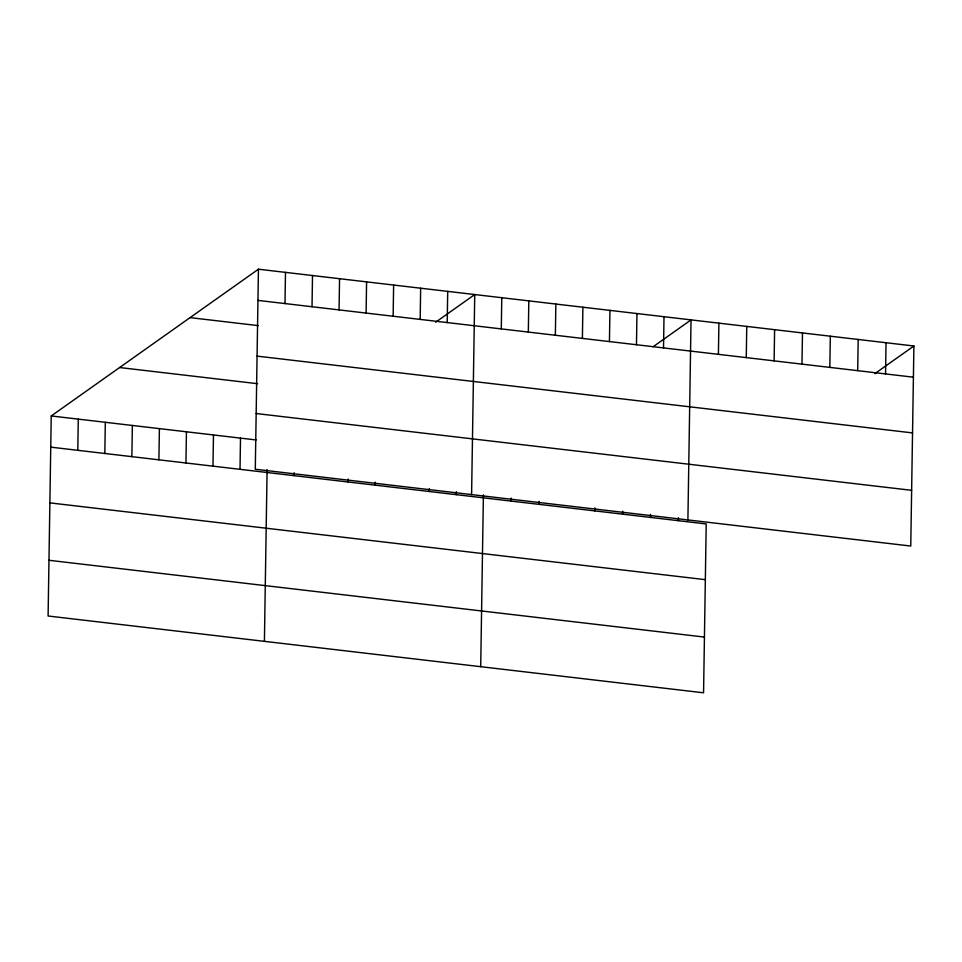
<?xml version="1.0" encoding="UTF-8"?>
<svg xmlns="http://www.w3.org/2000/svg" width="962" height="962" viewBox="0 0 962 962"><rect width="100%" height="100%" fill="white"/><g stroke="black" fill="none" stroke-linecap="round" stroke-linejoin="round"><path stroke-width="1.44" d="M258.441 269.204L255.291 469.252L910.761 546.043L913.9 345.995L258.441 269.204L51.239 415.957L48.1 616.005L703.559 692.796L706.216 523.941L50.758 447.15M77.79 450.324L78.283 419.119M104.834 453.487L105.315 422.294M131.866 456.649L132.359 425.457M158.898 459.824L159.391 428.631M185.943 462.987L186.436 431.794M212.975 466.161L213.468 434.968M240.019 469.324L240.512 438.131M264.406 641.341L267.099 469.528M284.98 303.571L285.474 272.378M294.095 475.661L294.144 472.691M312.025 306.734L312.506 275.541M339.057 309.908L339.55 278.703M348.172 481.998L348.22 479.028M366.101 313.071L366.582 281.878M375.204 485.161L375.252 482.19M393.133 316.233L393.626 285.041M420.178 319.408L420.659 288.215M429.28 491.498L429.329 488.528M447.21 322.571L447.703 291.378M456.325 494.672L456.373 491.69M471.596 494.588L474.735 294.552L435.666 322.222M480.711 666.69L483.405 494.865M501.286 328.908L501.779 297.715M511.219 501.094L511.267 498.124M528.33 332.082L528.811 300.878M539.069 504.365L539.117 501.394M555.363 335.245L555.856 304.052M582.395 338.408L582.888 307.215M594.793 510.894L594.829 507.912M609.439 341.582L609.932 310.389M622.642 514.153L622.691 511.183M636.471 344.745L636.964 313.552M650.504 517.412L650.552 514.442M663.515 347.919L664.008 316.714M678.354 520.683L678.402 517.712M687.902 519.937L691.041 319.889L653.198 346.693M718.41 354.341L718.903 323.148M746.271 357.611L746.752 326.419M774.121 360.87L774.614 329.677M801.983 364.141L802.476 332.948M829.833 367.4L830.326 336.207M857.695 370.659L858.188 339.466M885.557 373.929L886.038 342.737M874.831 373.665L913.9 345.995M257.948 300.397L913.407 377.188M190.067 317.628L258.369 325.637M257.07 356.12L912.529 432.912M119.613 367.532L257.648 383.706M256.169 413.528L911.627 490.319M51.239 415.957L256.157 439.959M49.88 502.873L705.338 579.665M48.978 560.281L704.437 637.072"/></g></svg>
